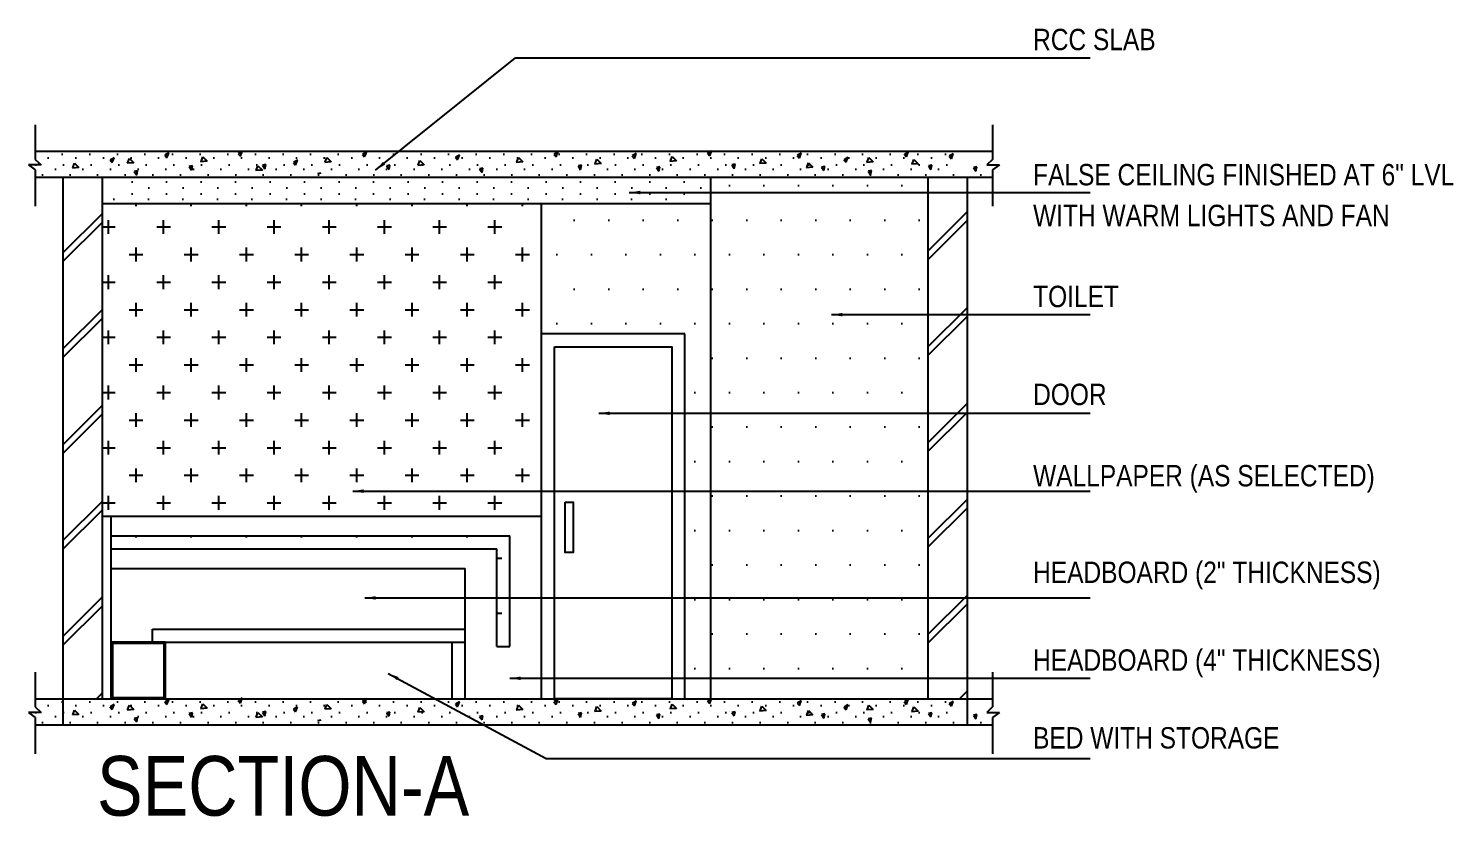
# Model space of a CAD drawing. Header units: millimetres. Extents: x 2862 to 4438, y 133 to 1198.
# Drawn here: x 2862 to 3189.8, y 1016.7 to 1198 of the extents above; entities that cross this region are included whole.
import ezdxf

# ---------------------------------------------------------------- set-up
doc = ezdxf.new("R2010")
doc.units = ezdxf.units.MM
doc.layers.add('TXT', color=7, linetype='Continuous', lineweight=25)
doc.styles.add('stylus BT', font='swissc.ttf')
doc.dimstyles.new('ISO-25', dxfattribs={"dimtxt": 2.5, "dimasz": 2.5, "dimexe": 1.25, "dimexo": 0.625, "dimtad": 1, "dimlunit": 4, "dimtxsty": 'Standard', "dimcen": 2.5, "dimadec": 0, "dimazin": 0, "dimtfac": 1, "dimtmove": 0, "dimatfit": 3, "dimfxl": 1, "dimarcsym": 0})
pattern_1 = [(0, (553.8225, 808.7163), (3.175, 6.35), [0, -6.35])]
pattern_2 = [(0, (544.0874, 810.053), (3.175, 6.35), [0, -6.35])]
pattern_3 = [(0, (545.961, 810.988), (3.175, 6.35), [0, -6.35])]
pattern_4 = [(0, (542.448, 812.592), (3.175, 6.35), [0, -6.35])]
pattern_5 = [(0, (545.66, 813.4606), (3.175, 6.35), [0, -6.35])]
pattern_6 = [(0, (553.8225, 682.7163), (3.175, 6.35), [0, -6.35])]
pattern_7 = [(0, (544.0874, 684.053), (3.175, 6.35), [0, -6.35])]
pattern_8 = [(0, (545.961, 684.988), (3.175, 6.35), [0, -6.35])]
pattern_9 = [(0, (542.448, 686.592), (3.175, 6.35), [0, -6.35])]
pattern_10 = [(0, (545.66, 687.4606), (3.175, 6.35), [0, -6.35])]

msp = doc.modelspace()

# ---------------------------------------------------------------- hatches: boundary and pattern name
h = msp.add_hatch()
h.set_pattern_fill('DOTS', color=256, scale=4, style=0)
h.set_pattern_definition(pattern_5)
h.paths.add_polyline_path([(2863.578, 1175.027), (2863.578, 1169.027), (3075.658, 1169.027), (3075.658, 1170.739), (3077.22, 1171.885), (3074.298, 1171.885), (3075.658, 1173.147), (3075.658, 1175.027)])
h = msp.add_hatch()
h.set_pattern_fill('DOTS', color=256, scale=4, style=0)
h.set_pattern_definition(pattern_5)
h.paths.add_polyline_path([(2863.578, 1175.027), (2863.578, 1169.027), (3075.658, 1169.027), (3075.658, 1170.739), (3077.22, 1171.885), (3074.298, 1171.885), (3075.658, 1173.147), (3075.658, 1175.027)])
h = msp.add_hatch()
h.set_pattern_fill('DOTS', color=256, scale=4, style=0)
h.set_pattern_definition(pattern_4)
h.paths.add_polyline_path([(2863.578, 1174.158), (2863.578, 1168.158), (3072.446, 1168.158), (3072.446, 1169.87), (3074.009, 1171.017), (3071.086, 1171.017), (3072.446, 1172.279), (3072.446, 1174.158)])
h = msp.add_hatch()
h.set_pattern_fill('DOTS', color=256, scale=4, style=0)
h.set_pattern_definition(pattern_4)
h.paths.add_polyline_path([(2863.578, 1174.158), (2863.578, 1168.158), (3072.446, 1168.158), (3072.446, 1169.87), (3074.009, 1171.017), (3071.086, 1171.017), (3072.446, 1172.279), (3072.446, 1174.158)])
h = msp.add_hatch()
h.set_pattern_fill('DOTS', color=256, scale=4, style=0)
h.set_pattern_definition(pattern_3)
h.paths.add_polyline_path([(2863.578, 1172.554), (2863.578, 1167.873), (2864.938, 1166.61), (2862.016, 1166.61), (2862.092, 1166.554), (3075.959, 1166.554), (3075.959, 1168.266), (3077.522, 1169.413), (3074.599, 1169.413), (3075.959, 1170.675), (3075.959, 1172.554)])
h = msp.add_hatch()
h.set_pattern_fill('DOTS', color=256, scale=4, style=0)
h.set_pattern_definition(pattern_3)
h.paths.add_polyline_path([(2863.578, 1172.554), (2863.578, 1167.873), (2864.938, 1166.61), (2862.016, 1166.61), (2862.092, 1166.554), (3075.959, 1166.554), (3075.959, 1168.266), (3077.522, 1169.413), (3074.599, 1169.413), (3075.959, 1170.675), (3075.959, 1172.554)])
h = msp.add_hatch()
h.set_pattern_fill('DOTS', color=256, scale=4, style=0)
h.set_pattern_definition(pattern_2)
h.paths.add_polyline_path([(2863.578, 1171.619), (2863.578, 1167.873), (2864.938, 1166.61), (2862.016, 1166.61), (2863.367, 1165.619), (3074.086, 1165.619), (3074.086, 1167.331), (3075.648, 1168.477), (3072.726, 1168.477), (3074.086, 1169.74), (3074.086, 1171.619)])
h = msp.add_hatch()
h.set_pattern_fill('DOTS', color=256, scale=4, style=0)
h.set_pattern_definition(pattern_2)
h.paths.add_polyline_path([(2863.578, 1171.619), (2863.578, 1167.873), (2864.938, 1166.61), (2862.016, 1166.61), (2863.367, 1165.619), (3074.086, 1165.619), (3074.086, 1167.331), (3075.648, 1168.477), (3072.726, 1168.477), (3074.086, 1169.74), (3074.086, 1171.619)])
h = msp.add_hatch()
h.set_pattern_fill('DOTS', color=256, scale=4, style=0)
h.set_pattern_definition(pattern_1)
h.paths.add_polyline_path([(3083.821, 1164.283), (3083.821, 1165.994), (3085.383, 1167.141), (3082.461, 1167.141), (3083.821, 1168.403), (3083.821, 1170.283), (2863.578, 1170.283), (2863.578, 1168.403), (2864.938, 1167.141), (2862.016, 1167.141), (2863.578, 1165.994), (2863.578, 1164.283)])
h = msp.add_hatch()
h.set_pattern_fill('DOTS', color=256, scale=4, style=0)
h.set_pattern_definition(pattern_1)
h.paths.add_polyline_path([(3083.821, 1164.283), (3083.821, 1165.994), (3085.383, 1167.141), (3082.461, 1167.141), (3083.821, 1168.403), (3083.821, 1170.283), (2863.578, 1170.283), (2863.578, 1168.403), (2864.938, 1167.141), (2862.016, 1167.141), (2863.578, 1165.994), (2863.578, 1164.283)])
h = msp.add_hatch()
h.set_pattern_fill('DOTS', color=256, scale=5, style=0)
h.set_pattern_definition([(0, (-90.714, 480.093), (3.96875, 7.9375), [0, -7.9375])])
h.paths.add_polyline_path([(3018.28, 1164.625), (2884.28, 1164.625), (2884.28, 1158.625), (2915.28, 1158.625), (3018.28, 1158.625)])
h = msp.add_hatch()
h.set_pattern_fill('JIS_LC_8A', color=256, scale=2, style=0)
h.set_pattern_definition([(45, (-334.291, 479.22), (-11.030866, 11.030866), []), (45, (-332.291, 479.22), (-11.030866, 11.030866), [])])
h.paths.add_polyline_path([(2879.004, 1163.752), (2870.004, 1163.752), (2870.004, 1043.752), (2879.004, 1043.752)])
h.paths.add_polyline_path([(3078.004, 1163.752), (3069.004, 1163.752), (3069.004, 1043.752), (3078.004, 1043.752)])
h = msp.add_hatch()
h.set_pattern_fill('DOTS', color=256, scale=5, style=0)
h.set_pattern_definition([(0, (-94.886, 476.073), (3.96875, 7.9375), [0, -7.9375])])
h.paths.add_polyline_path([(3014.107, 1160.605), (2880.107, 1160.605), (2880.107, 1154.605), (2911.107, 1154.605), (3014.107, 1154.605)])
h = msp.add_hatch()
h.set_pattern_fill('DOTS', color=256, scale=5, style=0)
h.set_pattern_definition([(0, (-90.714, 477.279), (3.96875, 7.9375), [0, -7.9375])])
h.paths.add_polyline_path([(3018.28, 1161.811), (2884.28, 1161.811), (2884.28, 1155.811), (2915.28, 1155.811), (3018.28, 1155.811)])
h = msp.add_hatch()
h.set_pattern_fill('DOTS', color=256, scale=5, style=0)
h.set_pattern_definition([(0, (-86.8885, 478.686), (3.96875, 7.9375), [0, -7.9375])])
h.paths.add_polyline_path([(3022.105, 1163.218), (2888.105, 1163.218), (2888.105, 1157.218), (2919.105, 1157.218), (3022.105, 1157.218)])
h = msp.add_hatch()
h.set_pattern_fill('DOTS', color=256, scale=5, style=0)
h.set_pattern_definition([(0, (-334.291, 479.22), (3.96875, 7.9375), [0, -7.9375])])
h.paths.add_polyline_path([(3019.004, 1043.752), (3069.004, 1043.752), (3069.004, 1163.752), (3019.004, 1163.752)])
h.paths.add_polyline_path([(3013.004, 1127.752), (3013.004, 1043.752), (3019.004, 1043.752), (3019.004, 1157.752), (2980.004, 1157.752), (2980.004, 1127.752)])
h = msp.add_hatch()
h.set_pattern_fill('CROSS', color=256, style=0)
h.set_pattern_definition([(0, (-334.291, 479.22), (6.35, 6.35), [3.175, -9.525]), (90, (-332.7035, 477.6325), (-6.35, 6.35), [3.175, -9.525])])
h.paths.add_polyline_path([(2980.004, 1085.752), (2980.004, 1157.752), (2879.004, 1157.752), (2879.004, 1085.752)])
h.paths.add_polyline_path([(2969.754, 1078.252), (2969.754, 1055.752), (2972.754, 1055.752), (2972.754, 1081.252), (2881.004, 1081.252), (2881.004, 1078.252)])
h = msp.add_hatch()
h.set_pattern_fill('DOTS', color=256, scale=4, style=0)
h.set_pattern_definition(pattern_8)
h.paths.add_polyline_path([(2863.578, 1046.554), (2863.578, 1041.873), (2864.938, 1040.61), (2862.016, 1040.61), (2862.092, 1040.554), (3075.959, 1040.554), (3075.959, 1042.266), (3077.522, 1043.413), (3074.599, 1043.413), (3075.959, 1044.675), (3075.959, 1046.554)])
h = msp.add_hatch()
h.set_pattern_fill('DOTS', color=256, scale=4, style=0)
h.set_pattern_definition(pattern_8)
h.paths.add_polyline_path([(2863.578, 1046.554), (2863.578, 1041.873), (2864.938, 1040.61), (2862.016, 1040.61), (2862.092, 1040.554), (3075.959, 1040.554), (3075.959, 1042.266), (3077.522, 1043.413), (3074.599, 1043.413), (3075.959, 1044.675), (3075.959, 1046.554)])
h = msp.add_hatch()
h.set_pattern_fill('DOTS', color=256, scale=4, style=0)
h.set_pattern_definition(pattern_10)
h.paths.add_polyline_path([(2863.578, 1049.027), (2863.578, 1043.027), (3075.658, 1043.027), (3075.658, 1044.739), (3077.22, 1045.885), (3074.298, 1045.885), (3075.658, 1047.147), (3075.658, 1049.027)])
h = msp.add_hatch()
h.set_pattern_fill('DOTS', color=256, scale=4, style=0)
h.set_pattern_definition(pattern_10)
h.paths.add_polyline_path([(2863.578, 1049.027), (2863.578, 1043.027), (3075.658, 1043.027), (3075.658, 1044.739), (3077.22, 1045.885), (3074.298, 1045.885), (3075.658, 1047.147), (3075.658, 1049.027)])
h = msp.add_hatch()
h.set_pattern_fill('DOTS', color=256, scale=4, style=0)
h.set_pattern_definition(pattern_9)
h.paths.add_polyline_path([(2863.578, 1048.158), (2863.578, 1042.158), (3072.446, 1042.158), (3072.446, 1043.87), (3074.009, 1045.017), (3071.086, 1045.017), (3072.446, 1046.279), (3072.446, 1048.158)])
h = msp.add_hatch()
h.set_pattern_fill('DOTS', color=256, scale=4, style=0)
h.set_pattern_definition(pattern_9)
h.paths.add_polyline_path([(2863.578, 1048.158), (2863.578, 1042.158), (3072.446, 1042.158), (3072.446, 1043.87), (3074.009, 1045.017), (3071.086, 1045.017), (3072.446, 1046.279), (3072.446, 1048.158)])
h = msp.add_hatch()
h.set_pattern_fill('DOTS', color=256, scale=4, style=0)
h.set_pattern_definition(pattern_7)
h.paths.add_polyline_path([(2863.578, 1045.619), (2863.578, 1041.873), (2864.938, 1040.61), (2862.016, 1040.61), (2863.367, 1039.619), (3074.086, 1039.619), (3074.086, 1041.331), (3075.648, 1042.477), (3072.726, 1042.477), (3074.086, 1043.74), (3074.086, 1045.619)])
h = msp.add_hatch()
h.set_pattern_fill('DOTS', color=256, scale=4, style=0)
h.set_pattern_definition(pattern_7)
h.paths.add_polyline_path([(2863.578, 1045.619), (2863.578, 1041.873), (2864.938, 1040.61), (2862.016, 1040.61), (2863.367, 1039.619), (3074.086, 1039.619), (3074.086, 1041.331), (3075.648, 1042.477), (3072.726, 1042.477), (3074.086, 1043.74), (3074.086, 1045.619)])
h = msp.add_hatch()
h.set_pattern_fill('DOTS', color=256, scale=4, style=0)
h.set_pattern_definition(pattern_6)
h.paths.add_polyline_path([(3083.821, 1038.283), (3083.821, 1039.994), (3085.383, 1041.141), (3082.461, 1041.141), (3083.821, 1042.403), (3083.821, 1044.283), (2863.578, 1044.283), (2863.578, 1042.403), (2864.938, 1041.141), (2862.016, 1041.141), (2863.578, 1039.994), (2863.578, 1038.283)])
h = msp.add_hatch()
h.set_pattern_fill('DOTS', color=256, scale=4, style=0)
h.set_pattern_definition(pattern_6)
h.paths.add_polyline_path([(3083.821, 1038.283), (3083.821, 1039.994), (3085.383, 1041.141), (3082.461, 1041.141), (3083.821, 1042.403), (3083.821, 1044.283), (2863.578, 1044.283), (2863.578, 1042.403), (2864.938, 1041.141), (2862.016, 1041.141), (2863.578, 1039.994), (2863.578, 1038.283)])

# ---------------------------------------------------------------- linework, layer by layer
for p, q in [((2863.578, 1175.851), (2863.578, 1167.873)), ((2863.578, 1175.851), (2863.578, 1167.873)), ((3083.821, 1175.851), (3083.821, 1167.873)), ((3083.821, 1175.851), (3083.821, 1167.873)), ((2863.578, 1169.752), (3083.821, 1169.752)), ((2863.578, 1169.752), (3083.821, 1169.752)), ((2863.578, 1167.873), (2864.938, 1166.61)), ((2863.578, 1167.873), (2864.938, 1166.61)), ((2870.004, 1169.752), (3078.004, 1169.752)), ((2880.765, 1167.726), (2881.275, 1167.129)), ((2880.765, 1167.726), (2881.275, 1167.129)), ((2881.695, 1168.235), (2880.787, 1167.704)), ((2881.695, 1168.235), (2880.787, 1167.704)), ((2881.275, 1167.129), (2881.695, 1168.235)), ((2881.275, 1167.129), (2881.695, 1168.235)), ((2886.227, 1167.102), (2884.704, 1166.982)), ((2886.227, 1167.102), (2884.704, 1166.982)), ((2884.824, 1167.022), (2885.225, 1168.103)), ((2884.824, 1167.022), (2885.225, 1168.103)), ((2885.225, 1168.103), (2886.227, 1167.102)), ((2885.225, 1168.103), (2886.227, 1167.102)), ((2893.364, 1168.857), (2893.873, 1168.26)), ((2893.364, 1168.857), (2893.873, 1168.26)), ((2894.294, 1169.365), (2893.386, 1168.834)), ((2894.294, 1169.365), (2893.386, 1168.834)), ((2893.873, 1168.26), (2894.294, 1169.365)), ((2893.873, 1168.26), (2894.294, 1169.365)), ((2903.12, 1167.426), (2901.596, 1167.305)), ((2903.12, 1167.426), (2901.596, 1167.305)), ((2901.717, 1167.345), (2902.118, 1168.427)), ((2901.717, 1167.345), (2902.118, 1168.427)), ((2902.118, 1168.427), (2903.12, 1167.426)), ((2902.118, 1168.427), (2903.12, 1167.426)), ((2910.256, 1169.18), (2910.766, 1168.583)), ((2910.256, 1169.18), (2910.766, 1168.583)), ((2911.186, 1169.689), (2910.279, 1169.158)), ((2911.186, 1169.689), (2910.279, 1169.158)), ((2910.766, 1168.583), (2911.186, 1169.689)), ((2910.766, 1168.583), (2911.186, 1169.689)), ((2922.946, 1167.178), (2923.455, 1166.581)), ((2922.946, 1167.178), (2923.455, 1166.581)), ((2923.876, 1167.686), (2922.968, 1167.156)), ((2923.876, 1167.686), (2922.968, 1167.156)), ((2923.455, 1166.581), (2923.876, 1167.686)), ((2923.455, 1166.581), (2923.876, 1167.686)), ((2931.678, 1167.279), (2930.155, 1167.159)), ((2931.678, 1167.279), (2930.155, 1167.159)), ((2930.275, 1167.199), (2930.676, 1168.28)), ((2930.275, 1167.199), (2930.676, 1168.28)), ((2930.676, 1168.28), (2931.678, 1167.279)), ((2930.676, 1168.28), (2931.678, 1167.279)), ((2938.815, 1169.034), (2939.324, 1168.437)), ((2938.815, 1169.034), (2939.324, 1168.437)), ((2939.745, 1169.542), (2938.837, 1169.012)), ((2939.745, 1169.542), (2938.837, 1169.012)), ((2939.324, 1168.437), (2939.745, 1169.542)), ((2939.324, 1168.437), (2939.745, 1169.542)), ((2951.67, 1166.52), (2952.071, 1167.601)), ((2951.67, 1166.52), (2952.071, 1167.601)), ((2952.071, 1167.601), (2953.073, 1166.6)), ((2952.071, 1167.601), (2953.073, 1166.6)), ((2960.21, 1168.354), (2960.719, 1167.757)), ((2960.21, 1168.354), (2960.719, 1167.757)), ((2961.14, 1168.863), (2960.232, 1168.332)), ((2961.14, 1168.863), (2960.232, 1168.332)), ((2960.719, 1167.757), (2961.14, 1168.863)), ((2960.719, 1167.757), (2961.14, 1168.863)), ((2975.733, 1167.278), (2974.209, 1167.158)), ((2975.733, 1167.278), (2974.209, 1167.158)), ((2974.33, 1167.198), (2974.73, 1168.279)), ((2974.33, 1167.198), (2974.73, 1168.279)), ((2974.73, 1168.279), (2975.733, 1167.278)), ((2974.73, 1168.279), (2975.733, 1167.278)), ((2982.869, 1169.033), (2983.379, 1168.435)), ((2982.869, 1169.033), (2983.379, 1168.435)), ((2983.799, 1169.541), (2982.892, 1169.01)), ((2983.799, 1169.541), (2982.892, 1169.01)), ((2983.379, 1168.435), (2983.799, 1169.541)), ((2983.379, 1168.435), (2983.799, 1169.541)), ((2992.358, 1166.848), (2992.759, 1167.929)), ((2992.358, 1166.848), (2992.759, 1167.929)), ((2992.759, 1167.929), (2993.762, 1166.928)), ((2992.759, 1167.929), (2993.762, 1166.928)), ((3000.898, 1168.682), (3001.407, 1168.085)), ((3000.898, 1168.682), (3001.407, 1168.085)), ((3001.828, 1169.191), (3000.92, 1168.66)), ((3001.828, 1169.191), (3000.92, 1168.66)), ((3001.407, 1168.085), (3001.828, 1169.191)), ((3001.407, 1168.085), (3001.828, 1169.191)), ((3011.1, 1167.516), (3009.576, 1167.396)), ((3011.1, 1167.516), (3009.576, 1167.396)), ((3009.696, 1167.436), (3010.097, 1168.517)), ((3009.696, 1167.436), (3010.097, 1168.517)), ((3010.097, 1168.517), (3011.1, 1167.516)), ((3010.097, 1168.517), (3011.1, 1167.516)), ((3018.236, 1169.271), (3018.746, 1168.674)), ((3018.236, 1169.271), (3018.746, 1168.674)), ((3019.166, 1169.779), (3018.258, 1169.249)), ((3019.166, 1169.779), (3018.258, 1169.249)), ((3018.746, 1168.674), (3019.166, 1169.779)), ((3018.746, 1168.674), (3019.166, 1169.779)), ((3030.317, 1166.932), (3030.718, 1168.013)), ((3030.317, 1166.932), (3030.718, 1168.013)), ((3030.718, 1168.013), (3031.72, 1167.012)), ((3030.718, 1168.013), (3031.72, 1167.012)), ((3038.857, 1168.766), (3039.366, 1168.169)), ((3038.857, 1168.766), (3039.366, 1168.169)), ((3039.787, 1169.275), (3038.879, 1168.744)), ((3039.787, 1169.275), (3038.879, 1168.744)), ((3039.366, 1168.169), (3039.787, 1169.275)), ((3039.366, 1168.169), (3039.787, 1169.275)), ((3041.067, 1165.974), (3041.468, 1167.055)), ((3041.067, 1165.974), (3041.468, 1167.055)), ((3041.468, 1167.055), (3042.47, 1166.054)), ((3041.468, 1167.055), (3042.47, 1166.054)), ((3049.606, 1167.809), (3050.116, 1167.212)), ((3049.606, 1167.809), (3050.116, 1167.212)), ((3050.536, 1168.317), (3049.629, 1167.787)), ((3050.536, 1168.317), (3049.629, 1167.787)), ((3050.116, 1167.212), (3050.536, 1168.317)), ((3050.116, 1167.212), (3050.536, 1168.317)), ((3056.344, 1167.293), (3054.821, 1167.173)), ((3056.344, 1167.293), (3054.821, 1167.173)), ((3054.941, 1167.213), (3055.342, 1168.294)), ((3054.941, 1167.213), (3055.342, 1168.294)), ((3055.342, 1168.294), (3056.344, 1167.293)), ((3055.342, 1168.294), (3056.344, 1167.293)), ((3063.481, 1169.047), (3063.99, 1168.45)), ((3063.481, 1169.047), (3063.99, 1168.45)), ((3064.411, 1169.556), (3063.503, 1169.025)), ((3064.411, 1169.556), (3063.503, 1169.025)), ((3063.99, 1168.45), (3064.411, 1169.556)), ((3063.99, 1168.45), (3064.411, 1169.556)), ((3065.273, 1166.8), (3065.674, 1167.881)), ((3065.273, 1166.8), (3065.674, 1167.881)), ((3065.674, 1167.881), (3066.676, 1166.88)), ((3065.674, 1167.881), (3066.676, 1166.88)), ((3073.813, 1168.634), (3074.322, 1168.037)), ((3073.813, 1168.634), (3074.322, 1168.037)), ((3074.743, 1169.143), (3073.835, 1168.612)), ((3074.743, 1169.143), (3073.835, 1168.612)), ((3074.322, 1168.037), (3074.743, 1169.143)), ((3074.322, 1168.037), (3074.743, 1169.143)), ((3083.821, 1167.873), (3082.461, 1166.61)), ((3083.821, 1167.873), (3082.461, 1166.61)), ((2864.938, 1166.61), (2862.016, 1166.61)), ((2862.016, 1166.61), (2863.578, 1165.464)), ((2864.938, 1166.61), (2862.016, 1166.61)), ((2862.016, 1166.61), (2863.578, 1165.464)), ((2863.578, 1165.464), (2863.578, 1157.082)), ((2863.578, 1165.464), (2863.578, 1157.082)), ((2873.629, 1165.972), (2872.105, 1165.852)), ((2873.629, 1165.972), (2872.105, 1165.852)), ((2872.225, 1165.892), (2872.626, 1166.973)), ((2872.225, 1165.892), (2872.626, 1166.973)), ((2872.626, 1166.973), (2873.629, 1165.972)), ((2872.626, 1166.973), (2873.629, 1165.972)), ((2887.109, 1165.226), (2886.339, 1165.072)), ((2887.109, 1165.226), (2886.339, 1165.072)), ((2886.345, 1165.069), (2886.908, 1164.243)), ((2886.345, 1165.069), (2886.908, 1164.243)), ((2886.908, 1164.243), (2887.109, 1165.226)), ((2886.908, 1164.243), (2887.109, 1165.226)), ((2899.707, 1166.356), (2898.937, 1166.202)), ((2899.707, 1166.356), (2898.937, 1166.202)), ((2898.944, 1166.199), (2899.506, 1165.373)), ((2898.944, 1166.199), (2899.506, 1165.373)), ((2899.506, 1165.373), (2899.707, 1166.356)), ((2899.506, 1165.373), (2899.707, 1166.356)), ((2915.81, 1165.423), (2914.286, 1165.303)), ((2915.81, 1165.423), (2914.286, 1165.303)), ((2914.406, 1165.343), (2914.807, 1166.424)), ((2914.406, 1165.343), (2914.807, 1166.424)), ((2914.807, 1166.424), (2915.81, 1165.423)), ((2914.807, 1166.424), (2915.81, 1165.423)), ((2916.6, 1166.679), (2915.83, 1166.526)), ((2916.6, 1166.679), (2915.83, 1166.526)), ((2915.837, 1166.522), (2916.399, 1165.696)), ((2915.837, 1166.522), (2916.399, 1165.696)), ((2916.399, 1165.696), (2916.6, 1166.679)), ((2916.399, 1165.696), (2916.6, 1166.679)), ((2929.29, 1164.677), (2928.52, 1164.523)), ((2929.29, 1164.677), (2928.52, 1164.523)), ((2945.158, 1166.533), (2944.388, 1166.379)), ((2945.158, 1166.533), (2944.388, 1166.379)), ((2944.395, 1166.376), (2944.958, 1165.55)), ((2944.395, 1166.376), (2944.958, 1165.55)), ((2944.958, 1165.55), (2945.158, 1166.533)), ((2944.958, 1165.55), (2945.158, 1166.533)), ((2953.073, 1166.6), (2951.55, 1166.48)), ((2953.073, 1166.6), (2951.55, 1166.48)), ((2966.553, 1165.854), (2965.783, 1165.7)), ((2966.553, 1165.854), (2965.783, 1165.7)), ((2965.79, 1165.697), (2966.353, 1164.871)), ((2965.79, 1165.697), (2966.353, 1164.871)), ((2966.353, 1164.871), (2966.553, 1165.854)), ((2966.353, 1164.871), (2966.553, 1165.854)), ((2989.213, 1166.532), (2988.443, 1166.378)), ((2989.213, 1166.532), (2988.443, 1166.378)), ((2988.45, 1166.375), (2989.012, 1165.549)), ((2988.45, 1166.375), (2989.012, 1165.549)), ((2989.012, 1165.549), (2989.213, 1166.532)), ((2989.012, 1165.549), (2989.213, 1166.532)), ((2993.762, 1166.928), (2992.238, 1166.808)), ((2993.762, 1166.928), (2992.238, 1166.808)), ((3007.242, 1166.182), (3006.472, 1166.028)), ((3007.242, 1166.182), (3006.472, 1166.028)), ((3006.478, 1166.025), (3007.041, 1165.198)), ((3006.478, 1166.025), (3007.041, 1165.198)), ((3007.041, 1165.198), (3007.242, 1166.182)), ((3007.041, 1165.198), (3007.242, 1166.182)), ((3024.58, 1166.77), (3023.81, 1166.616)), ((3024.58, 1166.77), (3023.81, 1166.616)), ((3023.817, 1166.613), (3024.379, 1165.787)), ((3023.817, 1166.613), (3024.379, 1165.787)), ((3024.379, 1165.787), (3024.58, 1166.77)), ((3024.379, 1165.787), (3024.58, 1166.77)), ((3031.72, 1167.012), (3030.197, 1166.892)), ((3031.72, 1167.012), (3030.197, 1166.892)), ((3042.47, 1166.054), (3040.946, 1165.934)), ((3042.47, 1166.054), (3040.946, 1165.934)), ((3045.201, 1166.266), (3044.43, 1166.112)), ((3045.201, 1166.266), (3044.43, 1166.112)), ((3044.437, 1166.109), (3045, 1165.283)), ((3044.437, 1166.109), (3045, 1165.283)), ((3045, 1165.283), (3045.201, 1166.266)), ((3045, 1165.283), (3045.201, 1166.266)), ((3055.95, 1165.308), (3055.18, 1165.155)), ((3055.95, 1165.308), (3055.18, 1165.155)), ((3055.187, 1165.151), (3055.749, 1164.325)), ((3055.187, 1165.151), (3055.749, 1164.325)), ((3055.749, 1164.325), (3055.95, 1165.308)), ((3055.749, 1164.325), (3055.95, 1165.308)), ((3066.676, 1166.88), (3065.153, 1166.76)), ((3066.676, 1166.88), (3065.153, 1166.76)), ((3069.824, 1166.547), (3069.054, 1166.393)), ((3069.824, 1166.547), (3069.054, 1166.393)), ((3069.061, 1166.389), (3069.624, 1165.563)), ((3069.061, 1166.389), (3069.624, 1165.563)), ((3069.624, 1165.563), (3069.824, 1166.547)), ((3069.624, 1165.563), (3069.824, 1166.547)), ((3080.156, 1166.134), (3079.386, 1165.98)), ((3080.156, 1166.134), (3079.386, 1165.98)), ((3079.393, 1165.977), (3079.956, 1165.151)), ((3079.393, 1165.977), (3079.956, 1165.151)), ((3079.956, 1165.151), (3080.156, 1166.134)), ((3079.956, 1165.151), (3080.156, 1166.134)), ((3082.461, 1166.61), (3085.383, 1166.61)), ((3082.461, 1166.61), (3085.383, 1166.61)), ((3085.383, 1166.61), (3083.821, 1165.464)), ((3085.383, 1166.61), (3083.821, 1165.464)), ((3083.821, 1165.464), (3083.821, 1157.082)), ((3083.821, 1165.464), (3083.821, 1157.082)), ((2863.578, 1163.752), (3083.821, 1163.752)), ((2870.004, 1037.752), (2870.004, 1163.752)), ((2879.004, 1043.752), (2879.004, 1163.752)), ((3019.004, 1043.752), (3019.004, 1163.752)), ((3069.004, 1043.752), (3069.004, 1163.752)), ((3078.004, 1037.752), (3078.004, 1163.752)), ((2879.004, 1157.752), (3019.004, 1157.752)), ((2980.004, 1043.752), (2980.004, 1157.752)), ((3013.004, 1127.752), (2980.004, 1127.752)), ((3013.004, 1043.752), (3013.004, 1127.752)), ((2879.004, 1085.752), (2980.004, 1085.752)), ((2881.004, 1043.752), (2881.004, 1085.752)), ((2881.004, 1081.252), (2972.754, 1081.252)), ((2972.754, 1055.752), (2972.754, 1081.252)), ((2881.004, 1078.252), (2969.754, 1078.252)), ((2969.754, 1055.752), (2969.754, 1078.252)), ((2881.004, 1073.752), (2962.504, 1073.752)), ((2962.504, 1043.752), (2962.504, 1073.752)), ((2890.504, 1059.752), (2962.504, 1059.752)), ((2890.504, 1056.752), (2890.504, 1059.752)), ((2890.504, 1056.752), (2962.504, 1056.752)), ((2893.504, 1043.752), (2893.504, 1056.752)), ((2959.504, 1043.752), (2959.504, 1056.752)), ((2969.754, 1055.752), (2972.754, 1055.752)), ((2863.578, 1049.851), (2863.578, 1041.873)), ((2863.578, 1049.851), (2863.578, 1041.873)), ((3083.821, 1049.851), (3083.821, 1041.873)), ((3083.821, 1049.851), (3083.821, 1041.873)), ((2863.578, 1043.752), (3083.821, 1043.752)), ((2863.578, 1043.752), (3083.821, 1043.752)), ((2870.004, 1043.752), (3078.004, 1043.752)), ((2893.364, 1043.017), (2893.873, 1042.42)), ((2893.364, 1043.017), (2893.873, 1042.42)), ((2894.294, 1043.526), (2893.386, 1042.995)), ((2894.294, 1043.526), (2893.386, 1042.995)), ((2893.873, 1042.42), (2894.294, 1043.526)), ((2893.873, 1042.42), (2894.294, 1043.526)), ((2901.717, 1041.506), (2902.118, 1042.587)), ((2901.717, 1041.506), (2902.118, 1042.587)), ((2902.118, 1042.587), (2903.12, 1041.586)), ((2902.118, 1042.587), (2903.12, 1041.586)), ((2910.256, 1043.34), (2910.766, 1042.743)), ((2910.256, 1043.34), (2910.766, 1042.743)), ((2911.186, 1043.849), (2910.279, 1043.318)), ((2911.186, 1043.849), (2910.279, 1043.318)), ((2910.766, 1042.743), (2911.186, 1043.849)), ((2910.766, 1042.743), (2911.186, 1043.849)), ((2938.815, 1043.194), (2939.324, 1042.597)), ((2938.815, 1043.194), (2939.324, 1042.597)), ((2939.745, 1043.703), (2938.837, 1043.172)), ((2939.745, 1043.703), (2938.837, 1043.172)), ((2939.324, 1042.597), (2939.745, 1043.703)), ((2939.324, 1042.597), (2939.745, 1043.703)), ((2960.21, 1042.515), (2960.719, 1041.918)), ((2960.21, 1042.515), (2960.719, 1041.918)), ((2961.14, 1043.023), (2960.232, 1042.493)), ((2961.14, 1043.023), (2960.232, 1042.493)), ((2960.719, 1041.918), (2961.14, 1043.023)), ((2960.719, 1041.918), (2961.14, 1043.023)), ((2982.869, 1043.033), (2983.379, 1042.435)), ((2982.869, 1043.033), (2983.379, 1042.435)), ((2983.799, 1043.541), (2982.892, 1043.01)), ((2983.799, 1043.541), (2982.892, 1043.01)), ((2983.379, 1042.435), (2983.799, 1043.541)), ((2983.379, 1042.435), (2983.799, 1043.541)), ((3000.898, 1042.682), (3001.407, 1042.085)), ((3000.898, 1042.682), (3001.407, 1042.085)), ((3001.828, 1043.191), (3000.92, 1042.66)), ((3001.828, 1043.191), (3000.92, 1042.66)), ((3001.407, 1042.085), (3001.828, 1043.191)), ((3001.407, 1042.085), (3001.828, 1043.191)), ((3009.696, 1041.436), (3010.097, 1042.517)), ((3009.696, 1041.436), (3010.097, 1042.517)), ((3010.097, 1042.517), (3011.1, 1041.516)), ((3010.097, 1042.517), (3011.1, 1041.516)), ((3018.236, 1043.271), (3018.746, 1042.674)), ((3018.236, 1043.271), (3018.746, 1042.674)), ((3019.166, 1043.779), (3018.258, 1043.249)), ((3019.166, 1043.779), (3018.258, 1043.249)), ((3018.746, 1042.674), (3019.166, 1043.779)), ((3018.746, 1042.674), (3019.166, 1043.779)), ((3038.857, 1042.766), (3039.366, 1042.169)), ((3038.857, 1042.766), (3039.366, 1042.169)), ((3039.787, 1043.275), (3038.879, 1042.744)), ((3039.787, 1043.275), (3038.879, 1042.744)), ((3039.366, 1042.169), (3039.787, 1043.275)), ((3039.366, 1042.169), (3039.787, 1043.275)), ((3063.481, 1043.047), (3063.99, 1042.45)), ((3063.481, 1043.047), (3063.99, 1042.45)), ((3064.411, 1043.556), (3063.503, 1043.025)), ((3064.411, 1043.556), (3063.503, 1043.025)), ((3063.99, 1042.45), (3064.411, 1043.556)), ((3063.99, 1042.45), (3064.411, 1043.556)), ((3073.813, 1042.634), (3074.322, 1042.037)), ((3073.813, 1042.634), (3074.322, 1042.037)), ((3074.743, 1043.143), (3073.835, 1042.612)), ((3074.743, 1043.143), (3073.835, 1042.612)), ((3074.322, 1042.037), (3074.743, 1043.143)), ((3074.322, 1042.037), (3074.743, 1043.143)), ((2864.938, 1040.61), (2862.016, 1040.61)), ((2862.016, 1040.61), (2863.578, 1039.464)), ((2864.938, 1040.61), (2862.016, 1040.61)), ((2862.016, 1040.61), (2863.578, 1039.464)), ((2863.578, 1041.873), (2864.938, 1040.61)), ((2863.578, 1041.873), (2864.938, 1040.61)), ((2863.578, 1039.464), (2863.578, 1031.082)), ((2863.578, 1039.464), (2863.578, 1031.082)), ((2873.629, 1040.132), (2872.105, 1040.012)), ((2873.629, 1040.132), (2872.105, 1040.012)), ((2872.225, 1040.052), (2872.626, 1041.133)), ((2872.225, 1040.052), (2872.626, 1041.133)), ((2872.626, 1041.133), (2873.629, 1040.132)), ((2872.626, 1041.133), (2873.629, 1040.132)), ((2880.765, 1041.887), (2881.275, 1041.29)), ((2880.765, 1041.887), (2881.275, 1041.29)), ((2881.695, 1042.395), (2880.787, 1041.865)), ((2881.695, 1042.395), (2880.787, 1041.865)), ((2881.275, 1041.29), (2881.695, 1042.395)), ((2881.275, 1041.29), (2881.695, 1042.395)), ((2886.227, 1041.263), (2884.704, 1041.142)), ((2886.227, 1041.263), (2884.704, 1041.142)), ((2884.824, 1041.182), (2885.225, 1042.264)), ((2884.824, 1041.182), (2885.225, 1042.264)), ((2885.225, 1042.264), (2886.227, 1041.263)), ((2885.225, 1042.264), (2886.227, 1041.263)), ((2887.109, 1039.386), (2886.339, 1039.232)), ((2887.109, 1039.386), (2886.339, 1039.232)), ((2886.345, 1039.229), (2886.908, 1038.403)), ((2886.345, 1039.229), (2886.908, 1038.403)), ((2886.908, 1038.403), (2887.109, 1039.386)), ((2886.908, 1038.403), (2887.109, 1039.386)), ((2899.707, 1040.516), (2898.937, 1040.363)), ((2899.707, 1040.516), (2898.937, 1040.363)), ((2898.944, 1040.359), (2899.506, 1039.533)), ((2898.944, 1040.359), (2899.506, 1039.533)), ((2899.506, 1039.533), (2899.707, 1040.516)), ((2899.506, 1039.533), (2899.707, 1040.516)), ((2903.12, 1041.586), (2901.596, 1041.466)), ((2903.12, 1041.586), (2901.596, 1041.466)), ((2915.81, 1039.584), (2914.286, 1039.463)), ((2915.81, 1039.584), (2914.286, 1039.463)), ((2914.406, 1039.504), (2914.807, 1040.585)), ((2914.406, 1039.504), (2914.807, 1040.585)), ((2914.807, 1040.585), (2915.81, 1039.584)), ((2914.807, 1040.585), (2915.81, 1039.584)), ((2916.6, 1040.84), (2915.83, 1040.686)), ((2916.6, 1040.84), (2915.83, 1040.686)), ((2915.837, 1040.683), (2916.399, 1039.857)), ((2915.837, 1040.683), (2916.399, 1039.857)), ((2916.399, 1039.857), (2916.6, 1040.84)), ((2916.399, 1039.857), (2916.6, 1040.84)), ((2922.946, 1041.338), (2923.455, 1040.741)), ((2922.946, 1041.338), (2923.455, 1040.741)), ((2923.876, 1041.847), (2922.968, 1041.316)), ((2923.876, 1041.847), (2922.968, 1041.316)), ((2923.455, 1040.741), (2923.876, 1041.847)), ((2923.455, 1040.741), (2923.876, 1041.847)), ((2931.678, 1041.44), (2930.155, 1041.32)), ((2931.678, 1041.44), (2930.155, 1041.32)), ((2930.275, 1041.36), (2930.676, 1042.441)), ((2930.275, 1041.36), (2930.676, 1042.441)), ((2930.676, 1042.441), (2931.678, 1041.44)), ((2930.676, 1042.441), (2931.678, 1041.44)), ((2945.158, 1040.694), (2944.388, 1040.54)), ((2945.158, 1040.694), (2944.388, 1040.54)), ((2944.395, 1040.536), (2944.958, 1039.71)), ((2944.395, 1040.536), (2944.958, 1039.71)), ((2944.958, 1039.71), (2945.158, 1040.694)), ((2944.958, 1039.71), (2945.158, 1040.694)), ((2953.073, 1040.76), (2951.55, 1040.64)), ((2953.073, 1040.76), (2951.55, 1040.64)), ((2951.67, 1040.68), (2952.071, 1041.761)), ((2951.67, 1040.68), (2952.071, 1041.761)), ((2952.071, 1041.761), (2953.073, 1040.76)), ((2952.071, 1041.761), (2953.073, 1040.76)), ((2966.553, 1039.854), (2965.783, 1039.7)), ((2966.553, 1039.854), (2965.783, 1039.7)), ((2965.79, 1039.697), (2966.353, 1038.871)), ((2965.79, 1039.697), (2966.353, 1038.871)), ((2966.353, 1038.871), (2966.553, 1039.854)), ((2966.353, 1038.871), (2966.553, 1039.854)), ((2975.733, 1041.278), (2974.209, 1041.158)), ((2975.733, 1041.278), (2974.209, 1041.158)), ((2974.33, 1041.198), (2974.73, 1042.279)), ((2974.33, 1041.198), (2974.73, 1042.279)), ((2974.73, 1042.279), (2975.733, 1041.278)), ((2974.73, 1042.279), (2975.733, 1041.278)), ((2989.213, 1040.532), (2988.443, 1040.378)), ((2989.213, 1040.532), (2988.443, 1040.378)), ((2988.45, 1040.375), (2989.012, 1039.549)), ((2988.45, 1040.375), (2989.012, 1039.549)), ((2989.012, 1039.549), (2989.213, 1040.532)), ((2989.012, 1039.549), (2989.213, 1040.532)), ((2993.762, 1040.928), (2992.238, 1040.808)), ((2993.762, 1040.928), (2992.238, 1040.808)), ((2992.358, 1040.848), (2992.759, 1041.929)), ((2992.358, 1040.848), (2992.759, 1041.929)), ((2992.759, 1041.929), (2993.762, 1040.928)), ((2992.759, 1041.929), (2993.762, 1040.928)), ((3007.242, 1040.182), (3006.472, 1040.028)), ((3007.242, 1040.182), (3006.472, 1040.028)), ((3006.478, 1040.025), (3007.041, 1039.198)), ((3006.478, 1040.025), (3007.041, 1039.198)), ((3007.041, 1039.198), (3007.242, 1040.182)), ((3007.041, 1039.198), (3007.242, 1040.182)), ((3011.1, 1041.516), (3009.576, 1041.396)), ((3011.1, 1041.516), (3009.576, 1041.396)), ((3024.58, 1040.77), (3023.81, 1040.616)), ((3024.58, 1040.77), (3023.81, 1040.616)), ((3023.817, 1040.613), (3024.379, 1039.787)), ((3023.817, 1040.613), (3024.379, 1039.787)), ((3024.379, 1039.787), (3024.58, 1040.77)), ((3024.379, 1039.787), (3024.58, 1040.77)), ((3031.72, 1041.012), (3030.197, 1040.892)), ((3031.72, 1041.012), (3030.197, 1040.892)), ((3030.317, 1040.932), (3030.718, 1042.013)), ((3030.317, 1040.932), (3030.718, 1042.013)), ((3030.718, 1042.013), (3031.72, 1041.012)), ((3030.718, 1042.013), (3031.72, 1041.012)), ((3042.47, 1040.054), (3040.946, 1039.934)), ((3042.47, 1040.054), (3040.946, 1039.934)), ((3041.067, 1039.974), (3041.468, 1041.055)), ((3041.067, 1039.974), (3041.468, 1041.055)), ((3041.468, 1041.055), (3042.47, 1040.054)), ((3041.468, 1041.055), (3042.47, 1040.054)), ((3045.201, 1040.266), (3044.43, 1040.112)), ((3045.201, 1040.266), (3044.43, 1040.112)), ((3044.437, 1040.109), (3045, 1039.283)), ((3044.437, 1040.109), (3045, 1039.283)), ((3045, 1039.283), (3045.201, 1040.266)), ((3045, 1039.283), (3045.201, 1040.266)), ((3049.606, 1041.809), (3050.116, 1041.212)), ((3049.606, 1041.809), (3050.116, 1041.212)), ((3050.536, 1042.317), (3049.629, 1041.787)), ((3050.536, 1042.317), (3049.629, 1041.787)), ((3050.116, 1041.212), (3050.536, 1042.317)), ((3050.116, 1041.212), (3050.536, 1042.317)), ((3056.344, 1041.293), (3054.821, 1041.173)), ((3056.344, 1041.293), (3054.821, 1041.173)), ((3054.941, 1041.213), (3055.342, 1042.294)), ((3054.941, 1041.213), (3055.342, 1042.294)), ((3055.95, 1039.308), (3055.18, 1039.155)), ((3055.95, 1039.308), (3055.18, 1039.155)), ((3055.342, 1042.294), (3056.344, 1041.293)), ((3055.342, 1042.294), (3056.344, 1041.293)), ((3055.749, 1038.325), (3055.95, 1039.308)), ((3055.749, 1038.325), (3055.95, 1039.308)), ((3066.676, 1040.88), (3065.153, 1040.76)), ((3066.676, 1040.88), (3065.153, 1040.76)), ((3065.273, 1040.8), (3065.674, 1041.881)), ((3065.273, 1040.8), (3065.674, 1041.881)), ((3065.674, 1041.881), (3066.676, 1040.88)), ((3065.674, 1041.881), (3066.676, 1040.88)), ((3069.824, 1040.547), (3069.054, 1040.393)), ((3069.824, 1040.547), (3069.054, 1040.393)), ((3069.061, 1040.389), (3069.624, 1039.563)), ((3069.061, 1040.389), (3069.624, 1039.563)), ((3069.624, 1039.563), (3069.824, 1040.547)), ((3069.624, 1039.563), (3069.824, 1040.547)), ((3080.156, 1040.134), (3079.386, 1039.98)), ((3080.156, 1040.134), (3079.386, 1039.98)), ((3079.393, 1039.977), (3079.956, 1039.151)), ((3079.393, 1039.977), (3079.956, 1039.151)), ((3079.956, 1039.151), (3080.156, 1040.134)), ((3079.956, 1039.151), (3080.156, 1040.134)), ((3083.821, 1041.873), (3082.461, 1040.61)), ((3083.821, 1041.873), (3082.461, 1040.61)), ((3082.461, 1040.61), (3085.383, 1040.61)), ((3082.461, 1040.61), (3085.383, 1040.61)), ((3085.383, 1040.61), (3083.821, 1039.464)), ((3085.383, 1040.61), (3083.821, 1039.464)), ((3083.821, 1039.464), (3083.821, 1031.082)), ((3083.821, 1039.464), (3083.821, 1031.082)), ((2863.578, 1037.752), (3083.821, 1037.752)), ((2929.29, 1038.838), (2928.52, 1038.684)), ((2929.29, 1038.838), (2928.52, 1038.684)), ((3055.187, 1039.151), (3055.749, 1038.325)), ((3055.187, 1039.151), (3055.749, 1038.325))]:
    msp.add_line(p, q)
for points in [[(2983.004, 1124.752), (3010.004, 1124.752), (3010.004, 1043.752), (2983.004, 1043.752)], [(2985.476, 1088.968), (2987.306, 1088.968), (2987.306, 1077.434), (2985.476, 1077.434)], [(2893.504, 1056.752), (2881.004, 1056.752), (2881.004, 1043.752), (2893.504, 1043.752)], [(2893.204, 1056.452), (2881.304, 1056.452), (2881.304, 1044.052), (2893.204, 1044.052)]]:
    msp.add_lwpolyline(points, close=True)
at = {"layer": 'TXT'}
for p, q in [((2870.004, 1043.752), (3078.004, 1043.752)), ((2870.004, 1037.752), (3078.004, 1037.752))]:
    msp.add_line(p, q, dxfattribs=at)

# ---------------------------------------------------------------- texts
at = {"layer": 'TXT', "style": 'stylus BT'}
for s, height, p in [('RCC SLAB', 4.9203, (3093.13, 1193.002)), ('FALSE CEILING FINISHED AT 6" LVL', 4.92032, (3093.13, 1161.9)), ('WITH WARM LIGHTS AND FAN', 4.92032, (3093.13, 1152.504)), ('TOILET', 4.9203, (3093.13, 1133.872)), ('DOOR', 4.9203, (3093.13, 1111.323)), ('WALLPAPER (AS SELECTED)', 4.92032, (3093.13, 1092.624)), ('HEADBOARD (2" THICKNESS)', 4.92032, (3093.13, 1070.398)), ('HEADBOARD (4" THICKNESS)', 4.92032, (3093.13, 1050.192)), ('BED WITH STORAGE', 4.92032, (3093.13, 1032.295)), ('SECTION-A', 13.7315, (2877.778, 1016.846))]:
    msp.add_text(s, height=height, dxfattribs=at).set_placement(p)

# ---------------------------------------------------------------- leaders
for points in [[(2941.855, 1165.403), (2974.02, 1191.237), (3106.289, 1191.237)], [(3000.235, 1160.247), (3106.289, 1160.247)], [(3046.771, 1132.141), (3106.289, 1132.141)], [(2993.239, 1109.442), (3106.289, 1109.442)], [(2936.62, 1091.526), (3106.289, 1091.526)], [(2939.416, 1066.956), (3106.289, 1066.956)], [(2944.793, 1049.571), (2981.102, 1029.991), (3106.289, 1029.991)], [(2972.754, 1048.462), (3106.289, 1048.462)]]:
    msp.add_leader(points, dimstyle='ISO-25', override={"dimgap": 0.625, "dimtad": 0})

doc.saveas('drawing.dxf')
